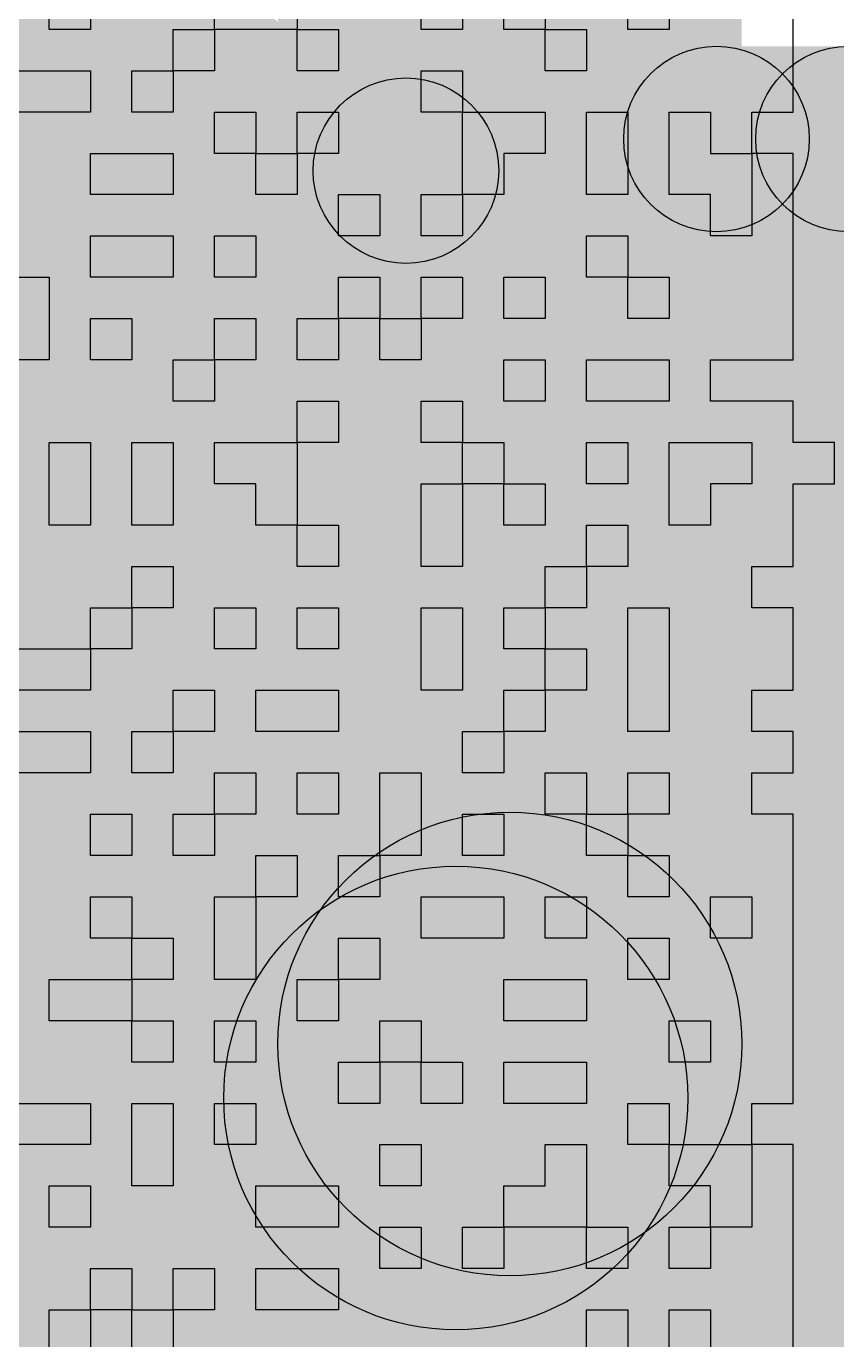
# Model space of a CAD drawing. Header units: millimetres. Extents: x 3.07 to 5.81, y 1.29 to 3.84.
# Drawn here: x 5.0222 to 5.0571, y 2.8102 to 2.8669 of the extents above; entities that cross this region are included whole.
import ezdxf

# ---------------------------------------------------------------- set-up
doc = ezdxf.new("R2010")
doc.units = ezdxf.units.MM
doc.header["$MEASUREMENT"] = 0
for name, color, linetype in [('BottomLayer', 5, 'Continuous'), ('BottomOverlay', 54, 'Continuous'), ('TopLayer', 1, 'Continuous'), ('TopPaste', 8, 'Continuous'), ('TopSolder', 216, 'Continuous')]:
    doc.layers.add(name, color=color, linetype=linetype)

# ---------------------------------------------------------------- blocks, each defined once
blk = doc.blocks.new('ESP32_WROOM_32__16MB__16')
at = {"layer": 'TopLayer'}
blk.add_hatch(color=1, dxfattribs=at).paths.add_polyline_path([(-0.187402, -0.384055), (-0.187402, -0.305315), (-0.151969, -0.305315), (-0.151969, -0.384055)])
at = {"layer": 'TopPaste'}
blk.add_hatch(color=8, dxfattribs=at).paths.add_polyline_path([(-0.187402, -0.384055), (-0.187402, -0.305315), (-0.151969, -0.305315), (-0.151969, -0.384055)])
at = {"layer": 'TopSolder'}
blk.add_hatch(color=216, dxfattribs=at).paths.add_polyline_path([(-0.191402, -0.388055), (-0.191402, -0.301315), (-0.147969, -0.301315), (-0.147969, -0.388055)])

msp = doc.modelspace()

# ---------------------------------------------------------------- hatches: boundary and pattern name
at = {"layer": 'BottomLayer'}
for points in [[(4.727172, 3.158484), (4.732828, 3.164141), (5.214585, 2.682385), (5.208928, 2.676728)], [(4.727172, 3.1302), (4.732828, 3.135857), (5.174669, 2.694016), (5.169012, 2.688359)], [(4.727172, 3.101915), (4.732828, 3.107572), (5.146591, 2.69381), (5.140934, 2.688153)], [(5.051907, 2.858), (5.051907, 2.866), (5.332, 2.866), (5.332, 2.858)], [(4.732828, 2.520998), (4.727172, 2.526655), (5.065345, 2.864828), (5.071002, 2.859172)], [(4.732828, 2.492714), (4.727172, 2.498371), (5.093629, 2.864828), (5.099286, 2.859172)], [(5.054768, 2.859172), (5.060425, 2.864828), (5.22993, 2.695323), (5.224273, 2.689666)], [(4.732828, 2.549282), (4.727172, 2.554939), (5.035694, 2.863461), (5.041351, 2.857804)]]:
    msp.add_hatch(color=5, dxfattribs=at).paths.add_polyline_path(points)
h = msp.add_hatch(color=5, dxfattribs=at)
edge = h.paths.add_edge_path()
edge.add_arc((5.051907, 2.862), 0.004, 0, 360)
h = msp.add_hatch(color=5, dxfattribs=at)
edge = h.paths.add_edge_path()
edge.add_arc((5.051907, 2.862), 0.004, 0, 360)
h = msp.add_hatch(color=5, dxfattribs=at)
edge = h.paths.add_edge_path()
edge.add_arc((5.057597, 2.862), 0.004, 0, 360)
h = msp.add_hatch(color=5, dxfattribs=at)
edge = h.paths.add_edge_path()
edge.add_arc((5.038522, 2.860633), 0.004, 0, 360)
at = {"layer": 'TopLayer'}
msp.add_hatch(color=1, dxfattribs=at).paths.add_polyline_path([(5.053, 2.822961), (5.033, 2.822961), (5.033, 2.883), (5.053, 2.883)])
h = msp.add_hatch(color=1, dxfattribs=at)
edge = h.paths.add_edge_path()
edge.add_arc((5.043, 2.822961), 0.01, 0, 360)
h = msp.add_hatch(color=1, dxfattribs=at)
edge = h.paths.add_edge_path()
edge.add_arc((5.043, 2.822961), 0.01, 0, 360)
h = msp.add_hatch(color=1, dxfattribs=at)
edge = h.paths.add_edge_path()
edge.add_arc((5.040669, 2.82063), 0.01, 0, 360)

# ---------------------------------------------------------------- linework, layer by layer
at = {"layer": 'BottomLayer', "const_width": 0.008}
msp.add_lwpolyline([(5.051907, 2.862, -1.5104), (5.051907, 2.904)], format="xyb", dxfattribs=at)
at = {"layer": 'BottomLayer'}
for centre in [(5.051907, 2.862), (5.051907, 2.862), (5.057597, 2.862), (5.038522, 2.860633)]:
    msp.add_circle(centre, 0.004, dxfattribs=at)
at = {"layer": 'BottomOverlay'}
for p, q in [((5.023142, 2.866726), (5.023142, 2.868508)), ((5.024924, 2.868508), (5.024924, 2.866726)), ((5.030269, 2.866726), (5.030269, 2.868508)), ((5.033833, 2.868508), (5.033833, 2.866726)), ((5.039178, 2.866726), (5.039178, 2.868508)), ((5.04096, 2.868508), (5.04096, 2.866726)), ((5.042741, 2.866726), (5.042741, 2.868508)), ((5.044523, 2.868508), (5.044523, 2.866726)), ((5.048087, 2.866726), (5.048087, 2.868508)), ((5.049868, 2.868508), (5.049868, 2.866726)), ((5.055213, 2.866726), (5.055213, 2.868508)), ((5.024924, 2.866726), (5.023142, 2.866726)), ((5.028487, 2.864944), (5.028487, 2.866726)), ((5.028487, 2.866726), (5.030269, 2.866726)), ((5.033833, 2.866726), (5.030269, 2.866726)), ((5.030269, 2.866726), (5.030269, 2.864944)), ((5.033833, 2.864944), (5.033833, 2.866726)), ((5.033833, 2.866726), (5.035614, 2.866726)), ((5.035614, 2.866726), (5.035614, 2.864944)), ((5.04096, 2.866726), (5.039178, 2.866726)), ((5.044523, 2.866726), (5.042741, 2.866726)), ((5.044523, 2.864944), (5.044523, 2.866726)), ((5.044523, 2.866726), (5.046305, 2.866726)), ((5.046305, 2.866726), (5.046305, 2.864944)), ((5.049868, 2.866726), (5.048087, 2.866726)), ((5.055213, 2.864944), (5.055213, 2.866726)), ((5.021361, 2.864944), (5.024924, 2.864944)), ((5.024924, 2.864944), (5.024924, 2.863163)), ((5.026706, 2.863163), (5.026706, 2.864944)), ((5.026706, 2.864944), (5.028487, 2.864944)), ((5.030269, 2.864944), (5.028487, 2.864944)), ((5.028487, 2.864944), (5.028487, 2.863163)), ((5.035614, 2.864944), (5.033833, 2.864944)), ((5.039178, 2.863163), (5.039178, 2.864944)), ((5.039178, 2.864944), (5.04096, 2.864944)), ((5.04096, 2.864944), (5.04096, 2.863163)), ((5.046305, 2.864944), (5.044523, 2.864944)), ((5.055213, 2.863163), (5.055213, 2.864944)), ((5.024924, 2.863163), (5.021361, 2.863163)), ((5.028487, 2.863163), (5.026706, 2.863163)), ((5.030269, 2.861381), (5.030269, 2.863163)), ((5.030269, 2.863163), (5.032051, 2.863163)), ((5.032051, 2.863163), (5.032051, 2.861381)), ((5.033833, 2.861381), (5.033833, 2.863163)), ((5.033833, 2.863163), (5.035614, 2.863163)), ((5.035614, 2.863163), (5.035614, 2.861381)), ((5.04096, 2.863163), (5.039178, 2.863163)), ((5.04096, 2.861381), (5.04096, 2.863163)), ((5.04096, 2.863163), (5.044523, 2.863163)), ((5.044523, 2.863163), (5.044523, 2.861381)), ((5.046305, 2.861381), (5.046305, 2.863163)), ((5.046305, 2.863163), (5.048087, 2.863163)), ((5.048087, 2.863163), (5.048087, 2.861381)), ((5.049868, 2.861381), (5.049868, 2.863163)), ((5.049868, 2.863163), (5.05165, 2.863163)), ((5.05165, 2.863163), (5.05165, 2.861381)), ((5.053432, 2.861381), (5.053432, 2.863163)), ((5.053432, 2.863163), (5.055213, 2.863163)), ((5.024924, 2.859599), (5.024924, 2.861381)), ((5.024924, 2.861381), (5.028487, 2.861381)), ((5.028487, 2.861381), (5.028487, 2.859599)), ((5.032051, 2.861381), (5.030269, 2.861381)), ((5.032051, 2.859599), (5.032051, 2.861381)), ((5.032051, 2.861381), (5.033833, 2.861381)), ((5.035614, 2.861381), (5.033833, 2.861381)), ((5.033833, 2.861381), (5.033833, 2.859599)), ((5.04096, 2.859599), (5.04096, 2.861381)), ((5.044523, 2.861381), (5.042741, 2.861381)), ((5.042741, 2.861381), (5.042741, 2.859599)), ((5.046305, 2.859599), (5.046305, 2.861381)), ((5.048087, 2.861381), (5.048087, 2.859599)), ((5.049868, 2.859599), (5.049868, 2.861381)), ((5.05165, 2.861381), (5.053432, 2.861381)), ((5.055213, 2.861381), (5.053432, 2.861381)), ((5.053432, 2.861381), (5.053432, 2.859599)), ((5.055213, 2.859599), (5.055213, 2.861381)), ((5.028487, 2.859599), (5.024924, 2.859599)), ((5.033833, 2.859599), (5.032051, 2.859599)), ((5.035614, 2.857817), (5.035614, 2.859599)), ((5.035614, 2.859599), (5.037396, 2.859599)), ((5.037396, 2.859599), (5.037396, 2.857817)), ((5.039178, 2.857817), (5.039178, 2.859599)), ((5.039178, 2.859599), (5.04096, 2.859599)), ((5.042741, 2.859599), (5.04096, 2.859599)), ((5.04096, 2.859599), (5.04096, 2.857817)), ((5.048087, 2.859599), (5.046305, 2.859599)), ((5.05165, 2.859599), (5.049868, 2.859599)), ((5.05165, 2.857817), (5.05165, 2.859599)), ((5.053432, 2.859599), (5.053432, 2.857817)), ((5.055213, 2.857817), (5.055213, 2.859599)), ((5.024924, 2.856036), (5.024924, 2.857817)), ((5.024924, 2.857817), (5.028487, 2.857817)), ((5.028487, 2.857817), (5.028487, 2.856036)), ((5.030269, 2.856036), (5.030269, 2.857817)), ((5.030269, 2.857817), (5.032051, 2.857817)), ((5.032051, 2.857817), (5.032051, 2.856036)), ((5.037396, 2.857817), (5.035614, 2.857817)), ((5.04096, 2.857817), (5.039178, 2.857817)), ((5.046305, 2.856036), (5.046305, 2.857817)), ((5.046305, 2.857817), (5.048087, 2.857817)), ((5.048087, 2.857817), (5.048087, 2.856036)), ((5.053432, 2.857817), (5.05165, 2.857817)), ((5.055213, 2.856036), (5.055213, 2.857817)), ((5.021361, 2.856036), (5.023142, 2.856036)), ((5.023142, 2.856036), (5.023142, 2.854254)), ((5.028487, 2.856036), (5.024924, 2.856036)), ((5.032051, 2.856036), (5.030269, 2.856036)), ((5.035614, 2.854254), (5.035614, 2.856036)), ((5.035614, 2.856036), (5.037396, 2.856036)), ((5.037396, 2.856036), (5.037396, 2.854254)), ((5.039178, 2.854254), (5.039178, 2.856036)), ((5.039178, 2.856036), (5.04096, 2.856036)), ((5.04096, 2.856036), (5.04096, 2.854254)), ((5.042741, 2.854254), (5.042741, 2.856036)), ((5.042741, 2.856036), (5.044523, 2.856036)), ((5.044523, 2.856036), (5.044523, 2.854254)), ((5.048087, 2.856036), (5.046305, 2.856036)), ((5.048087, 2.854254), (5.048087, 2.856036)), ((5.048087, 2.856036), (5.049868, 2.856036)), ((5.049868, 2.856036), (5.049868, 2.854254)), ((5.055213, 2.854254), (5.055213, 2.856036)), ((5.023142, 2.854254), (5.023142, 2.852472)), ((5.024924, 2.852472), (5.024924, 2.854254)), ((5.024924, 2.854254), (5.026706, 2.854254)), ((5.026706, 2.854254), (5.026706, 2.852472)), ((5.030269, 2.852472), (5.030269, 2.854254)), ((5.030269, 2.854254), (5.032051, 2.854254)), ((5.032051, 2.854254), (5.032051, 2.852472)), ((5.033833, 2.852472), (5.033833, 2.854254)), ((5.033833, 2.854254), (5.035614, 2.854254)), ((5.037396, 2.854254), (5.035614, 2.854254)), ((5.035614, 2.854254), (5.035614, 2.852472)), ((5.037396, 2.852472), (5.037396, 2.854254)), ((5.037396, 2.854254), (5.039178, 2.854254)), ((5.04096, 2.854254), (5.039178, 2.854254)), ((5.039178, 2.854254), (5.039178, 2.852472)), ((5.044523, 2.854254), (5.042741, 2.854254)), ((5.049868, 2.854254), (5.048087, 2.854254)), ((5.055213, 2.852472), (5.055213, 2.854254)), ((5.023142, 2.852472), (5.021361, 2.852472)), ((5.026706, 2.852472), (5.024924, 2.852472)), ((5.028487, 2.85069), (5.028487, 2.852472)), ((5.028487, 2.852472), (5.030269, 2.852472)), ((5.032051, 2.852472), (5.030269, 2.852472)), ((5.030269, 2.852472), (5.030269, 2.85069)), ((5.035614, 2.852472), (5.033833, 2.852472)), ((5.039178, 2.852472), (5.037396, 2.852472)), ((5.042741, 2.85069), (5.042741, 2.852472)), ((5.042741, 2.852472), (5.044523, 2.852472)), ((5.044523, 2.852472), (5.044523, 2.85069)), ((5.046305, 2.85069), (5.046305, 2.852472)), ((5.046305, 2.852472), (5.049868, 2.852472)), ((5.049868, 2.852472), (5.049868, 2.85069)), ((5.05165, 2.85069), (5.05165, 2.852472)), ((5.05165, 2.852472), (5.055213, 2.852472)), ((5.030269, 2.85069), (5.028487, 2.85069)), ((5.033833, 2.848909), (5.033833, 2.85069)), ((5.033833, 2.85069), (5.035614, 2.85069)), ((5.035614, 2.85069), (5.035614, 2.848909)), ((5.039178, 2.848909), (5.039178, 2.85069)), ((5.039178, 2.85069), (5.04096, 2.85069)), ((5.04096, 2.85069), (5.04096, 2.848909)), ((5.044523, 2.85069), (5.042741, 2.85069)), ((5.049868, 2.85069), (5.046305, 2.85069)), ((5.055213, 2.85069), (5.05165, 2.85069)), ((5.055213, 2.848909), (5.055213, 2.85069)), ((5.023142, 2.847127), (5.023142, 2.848909)), ((5.023142, 2.848909), (5.024924, 2.848909)), ((5.024924, 2.848909), (5.024924, 2.847127)), ((5.026706, 2.847127), (5.026706, 2.848909)), ((5.026706, 2.848909), (5.028487, 2.848909)), ((5.028487, 2.848909), (5.028487, 2.847127)), ((5.030269, 2.847127), (5.030269, 2.848909)), ((5.030269, 2.848909), (5.033833, 2.848909)), ((5.035614, 2.848909), (5.033833, 2.848909)), ((5.033833, 2.848909), (5.033833, 2.847127)), ((5.04096, 2.848909), (5.039178, 2.848909)), ((5.04096, 2.847127), (5.04096, 2.848909)), ((5.04096, 2.848909), (5.042741, 2.848909)), ((5.042741, 2.848909), (5.042741, 2.847127)), ((5.046305, 2.847127), (5.046305, 2.848909)), ((5.046305, 2.848909), (5.048087, 2.848909)), ((5.048087, 2.848909), (5.048087, 2.847127)), ((5.049868, 2.847127), (5.049868, 2.848909)), ((5.049868, 2.848909), (5.053432, 2.848909)), ((5.053432, 2.848909), (5.053432, 2.847127)), ((5.056995, 2.848909), (5.055213, 2.848909)), ((5.056995, 2.847127), (5.056995, 2.848909)), ((5.023142, 2.845345), (5.023142, 2.847127)), ((5.024924, 2.847127), (5.024924, 2.845345)), ((5.026706, 2.845345), (5.026706, 2.847127)), ((5.028487, 2.847127), (5.028487, 2.845345)), ((5.032051, 2.847127), (5.030269, 2.847127)), ((5.032051, 2.845345), (5.032051, 2.847127)), ((5.033833, 2.847127), (5.033833, 2.845345)), ((5.039178, 2.845345), (5.039178, 2.847127)), ((5.039178, 2.847127), (5.04096, 2.847127)), ((5.042741, 2.847127), (5.04096, 2.847127)), ((5.04096, 2.847127), (5.04096, 2.845345)), ((5.042741, 2.845345), (5.042741, 2.847127)), ((5.042741, 2.847127), (5.044523, 2.847127)), ((5.044523, 2.847127), (5.044523, 2.845345)), ((5.048087, 2.847127), (5.046305, 2.847127)), ((5.049868, 2.845345), (5.049868, 2.847127)), ((5.053432, 2.847127), (5.05165, 2.847127)), ((5.05165, 2.847127), (5.05165, 2.845345)), ((5.055213, 2.845345), (5.055213, 2.847127)), ((5.055213, 2.847127), (5.056995, 2.847127)), ((5.024924, 2.845345), (5.023142, 2.845345)), ((5.028487, 2.845345), (5.026706, 2.845345)), ((5.033833, 2.845345), (5.032051, 2.845345)), ((5.033833, 2.843564), (5.033833, 2.845345)), ((5.033833, 2.845345), (5.035614, 2.845345)), ((5.035614, 2.845345), (5.035614, 2.843564)), ((5.039178, 2.843564), (5.039178, 2.845345)), ((5.04096, 2.845345), (5.04096, 2.843564)), ((5.044523, 2.845345), (5.042741, 2.845345)), ((5.046305, 2.843564), (5.046305, 2.845345)), ((5.046305, 2.845345), (5.048087, 2.845345)), ((5.048087, 2.845345), (5.048087, 2.843564)), ((5.05165, 2.845345), (5.049868, 2.845345)), ((5.055213, 2.843564), (5.055213, 2.845345)), ((5.026706, 2.841782), (5.026706, 2.843564)), ((5.026706, 2.843564), (5.028487, 2.843564)), ((5.028487, 2.843564), (5.028487, 2.841782)), ((5.035614, 2.843564), (5.033833, 2.843564)), ((5.04096, 2.843564), (5.039178, 2.843564)), ((5.044523, 2.841782), (5.044523, 2.843564)), ((5.044523, 2.843564), (5.046305, 2.843564)), ((5.048087, 2.843564), (5.046305, 2.843564)), ((5.046305, 2.843564), (5.046305, 2.841782)), ((5.053432, 2.841782), (5.053432, 2.843564)), ((5.053432, 2.843564), (5.055213, 2.843564)), ((5.024924, 2.84), (5.024924, 2.841782)), ((5.024924, 2.841782), (5.026706, 2.841782)), ((5.028487, 2.841782), (5.026706, 2.841782)), ((5.026706, 2.841782), (5.026706, 2.84)), ((5.030269, 2.84), (5.030269, 2.841782)), ((5.030269, 2.841782), (5.032051, 2.841782)), ((5.032051, 2.841782), (5.032051, 2.84)), ((5.033833, 2.84), (5.033833, 2.841782)), ((5.033833, 2.841782), (5.035614, 2.841782)), ((5.035614, 2.841782), (5.035614, 2.84)), ((5.039178, 2.84), (5.039178, 2.841782)), ((5.039178, 2.841782), (5.04096, 2.841782)), ((5.04096, 2.841782), (5.04096, 2.84)), ((5.042741, 2.84), (5.042741, 2.841782)), ((5.042741, 2.841782), (5.044523, 2.841782)), ((5.046305, 2.841782), (5.044523, 2.841782)), ((5.044523, 2.841782), (5.044523, 2.84)), ((5.048087, 2.84), (5.048087, 2.841782)), ((5.048087, 2.841782), (5.049868, 2.841782)), ((5.049868, 2.841782), (5.049868, 2.84)), ((5.055213, 2.841782), (5.053432, 2.841782)), ((5.055213, 2.84), (5.055213, 2.841782)), ((5.021361, 2.84), (5.024924, 2.84)), ((5.026706, 2.84), (5.024924, 2.84)), ((5.024924, 2.84), (5.024924, 2.838218)), ((5.032051, 2.84), (5.030269, 2.84)), ((5.035614, 2.84), (5.033833, 2.84)), ((5.039178, 2.838218), (5.039178, 2.84)), ((5.04096, 2.84), (5.04096, 2.838218)), ((5.044523, 2.84), (5.042741, 2.84)), ((5.044523, 2.838218), (5.044523, 2.84)), ((5.044523, 2.84), (5.046305, 2.84)), ((5.046305, 2.84), (5.046305, 2.838218)), ((5.048087, 2.838218), (5.048087, 2.84)), ((5.049868, 2.84), (5.049868, 2.838218)), ((5.055213, 2.838218), (5.055213, 2.84)), ((5.024924, 2.838218), (5.021361, 2.838218)), ((5.028487, 2.836437), (5.028487, 2.838218)), ((5.028487, 2.838218), (5.030269, 2.838218)), ((5.030269, 2.838218), (5.030269, 2.836437)), ((5.032051, 2.836437), (5.032051, 2.838218)), ((5.032051, 2.838218), (5.035614, 2.838218)), ((5.035614, 2.838218), (5.035614, 2.836437)), ((5.04096, 2.838218), (5.039178, 2.838218)), ((5.042741, 2.836437), (5.042741, 2.838218)), ((5.042741, 2.838218), (5.044523, 2.838218)), ((5.046305, 2.838218), (5.044523, 2.838218)), ((5.044523, 2.838218), (5.044523, 2.836437)), ((5.048087, 2.836437), (5.048087, 2.838218)), ((5.049868, 2.838218), (5.049868, 2.836437)), ((5.053432, 2.836437), (5.053432, 2.838218)), ((5.053432, 2.838218), (5.055213, 2.838218)), ((5.021361, 2.836437), (5.024924, 2.836437)), ((5.024924, 2.836437), (5.024924, 2.834655)), ((5.026706, 2.834655), (5.026706, 2.836437)), ((5.026706, 2.836437), (5.028487, 2.836437)), ((5.030269, 2.836437), (5.028487, 2.836437)), ((5.028487, 2.836437), (5.028487, 2.834655)), ((5.035614, 2.836437), (5.032051, 2.836437)), ((5.04096, 2.834655), (5.04096, 2.836437)), ((5.04096, 2.836437), (5.042741, 2.836437)), ((5.044523, 2.836437), (5.042741, 2.836437)), ((5.042741, 2.836437), (5.042741, 2.834655)), ((5.049868, 2.836437), (5.048087, 2.836437)), ((5.055213, 2.836437), (5.053432, 2.836437)), ((5.055213, 2.834655), (5.055213, 2.836437)), ((5.024924, 2.834655), (5.021361, 2.834655)), ((5.028487, 2.834655), (5.026706, 2.834655)), ((5.030269, 2.832873), (5.030269, 2.834655)), ((5.030269, 2.834655), (5.032051, 2.834655)), ((5.032051, 2.834655), (5.032051, 2.832873)), ((5.033833, 2.832873), (5.033833, 2.834655)), ((5.033833, 2.834655), (5.035614, 2.834655)), ((5.035614, 2.834655), (5.035614, 2.832873)), ((5.037396, 2.832873), (5.037396, 2.834655)), ((5.037396, 2.834655), (5.039178, 2.834655)), ((5.039178, 2.834655), (5.039178, 2.832873)), ((5.042741, 2.834655), (5.04096, 2.834655)), ((5.044523, 2.832873), (5.044523, 2.834655)), ((5.044523, 2.834655), (5.046305, 2.834655)), ((5.046305, 2.834655), (5.046305, 2.832873)), ((5.048087, 2.832873), (5.048087, 2.834655)), ((5.048087, 2.834655), (5.049868, 2.834655)), ((5.049868, 2.834655), (5.049868, 2.832873)), ((5.053432, 2.832873), (5.053432, 2.834655)), ((5.053432, 2.834655), (5.055213, 2.834655)), ((5.024924, 2.831091), (5.024924, 2.832873)), ((5.024924, 2.832873), (5.026706, 2.832873)), ((5.026706, 2.832873), (5.026706, 2.831091)), ((5.028487, 2.831091), (5.028487, 2.832873)), ((5.028487, 2.832873), (5.030269, 2.832873)), ((5.032051, 2.832873), (5.030269, 2.832873)), ((5.030269, 2.832873), (5.030269, 2.831091)), ((5.035614, 2.832873), (5.033833, 2.832873)), ((5.037396, 2.831091), (5.037396, 2.832873)), ((5.039178, 2.832873), (5.039178, 2.831091)), ((5.04096, 2.831091), (5.04096, 2.832873)), ((5.04096, 2.832873), (5.042741, 2.832873)), ((5.042741, 2.832873), (5.042741, 2.831091)), ((5.046305, 2.832873), (5.044523, 2.832873)), ((5.046305, 2.831091), (5.046305, 2.832873)), ((5.046305, 2.832873), (5.048087, 2.832873)), ((5.049868, 2.832873), (5.048087, 2.832873)), ((5.048087, 2.832873), (5.048087, 2.831091)), ((5.055213, 2.832873), (5.053432, 2.832873)), ((5.055213, 2.831091), (5.055213, 2.832873)), ((5.026706, 2.831091), (5.024924, 2.831091)), ((5.030269, 2.831091), (5.028487, 2.831091)), ((5.032051, 2.82931), (5.032051, 2.831091)), ((5.032051, 2.831091), (5.033833, 2.831091)), ((5.033833, 2.831091), (5.033833, 2.82931)), ((5.035614, 2.82931), (5.035614, 2.831091)), ((5.035614, 2.831091), (5.037396, 2.831091)), ((5.039178, 2.831091), (5.037396, 2.831091)), ((5.037396, 2.831091), (5.037396, 2.82931)), ((5.042741, 2.831091), (5.04096, 2.831091)), ((5.048087, 2.831091), (5.046305, 2.831091)), ((5.048087, 2.82931), (5.048087, 2.831091)), ((5.048087, 2.831091), (5.049868, 2.831091)), ((5.049868, 2.831091), (5.049868, 2.82931)), ((5.055213, 2.82931), (5.055213, 2.831091)), ((5.024924, 2.827528), (5.024924, 2.82931)), ((5.024924, 2.82931), (5.026706, 2.82931)), ((5.026706, 2.82931), (5.026706, 2.827528)), ((5.030269, 2.827528), (5.030269, 2.82931)), ((5.030269, 2.82931), (5.032051, 2.82931)), ((5.033833, 2.82931), (5.032051, 2.82931)), ((5.032051, 2.82931), (5.032051, 2.827528)), ((5.037396, 2.82931), (5.035614, 2.82931)), ((5.039178, 2.827528), (5.039178, 2.82931)), ((5.039178, 2.82931), (5.042741, 2.82931)), ((5.042741, 2.82931), (5.042741, 2.827528)), ((5.044523, 2.827528), (5.044523, 2.82931)), ((5.044523, 2.82931), (5.046305, 2.82931)), ((5.046305, 2.82931), (5.046305, 2.827528)), ((5.049868, 2.82931), (5.048087, 2.82931)), ((5.05165, 2.827528), (5.05165, 2.82931)), ((5.05165, 2.82931), (5.053432, 2.82931)), ((5.053432, 2.82931), (5.053432, 2.827528)), ((5.055213, 2.827528), (5.055213, 2.82931)), ((5.026706, 2.827528), (5.024924, 2.827528)), ((5.026706, 2.825746), (5.026706, 2.827528)), ((5.026706, 2.827528), (5.028487, 2.827528)), ((5.028487, 2.827528), (5.028487, 2.825746)), ((5.030269, 2.825746), (5.030269, 2.827528)), ((5.032051, 2.827528), (5.032051, 2.825746)), ((5.035614, 2.825746), (5.035614, 2.827528)), ((5.035614, 2.827528), (5.037396, 2.827528)), ((5.037396, 2.827528), (5.037396, 2.825746)), ((5.042741, 2.827528), (5.039178, 2.827528)), ((5.046305, 2.827528), (5.044523, 2.827528)), ((5.048087, 2.825746), (5.048087, 2.827528)), ((5.048087, 2.827528), (5.049868, 2.827528)), ((5.049868, 2.827528), (5.049868, 2.825746)), ((5.053432, 2.827528), (5.05165, 2.827528)), ((5.055213, 2.825746), (5.055213, 2.827528)), ((5.023142, 2.823965), (5.023142, 2.825746)), ((5.023142, 2.825746), (5.026706, 2.825746)), ((5.028487, 2.825746), (5.026706, 2.825746)), ((5.026706, 2.825746), (5.026706, 2.823965)), ((5.032051, 2.825746), (5.030269, 2.825746)), ((5.033833, 2.823965), (5.033833, 2.825746)), ((5.033833, 2.825746), (5.035614, 2.825746)), ((5.037396, 2.825746), (5.035614, 2.825746)), ((5.035614, 2.825746), (5.035614, 2.823965)), ((5.042741, 2.823965), (5.042741, 2.825746)), ((5.042741, 2.825746), (5.046305, 2.825746)), ((5.046305, 2.825746), (5.046305, 2.823965)), ((5.049868, 2.825746), (5.048087, 2.825746)), ((5.055213, 2.823965), (5.055213, 2.825746)), ((5.026706, 2.823965), (5.023142, 2.823965)), ((5.026706, 2.822183), (5.026706, 2.823965)), ((5.026706, 2.823965), (5.028487, 2.823965)), ((5.028487, 2.823965), (5.028487, 2.822183)), ((5.030269, 2.822183), (5.030269, 2.823965)), ((5.030269, 2.823965), (5.032051, 2.823965)), ((5.032051, 2.823965), (5.032051, 2.822183)), ((5.035614, 2.823965), (5.033833, 2.823965)), ((5.037396, 2.822183), (5.037396, 2.823965)), ((5.037396, 2.823965), (5.039178, 2.823965)), ((5.039178, 2.823965), (5.039178, 2.822183)), ((5.046305, 2.823965), (5.042741, 2.823965)), ((5.049868, 2.822183), (5.049868, 2.823965)), ((5.049868, 2.823965), (5.05165, 2.823965)), ((5.05165, 2.823965), (5.05165, 2.822183)), ((5.055213, 2.822183), (5.055213, 2.823965)), ((5.028487, 2.822183), (5.026706, 2.822183)), ((5.032051, 2.822183), (5.030269, 2.822183)), ((5.035614, 2.820401), (5.035614, 2.822183)), ((5.035614, 2.822183), (5.037396, 2.822183)), ((5.039178, 2.822183), (5.037396, 2.822183)), ((5.037396, 2.822183), (5.037396, 2.820401)), ((5.039178, 2.820401), (5.039178, 2.822183)), ((5.039178, 2.822183), (5.04096, 2.822183)), ((5.04096, 2.822183), (5.04096, 2.820401)), ((5.042741, 2.820401), (5.042741, 2.822183)), ((5.042741, 2.822183), (5.046305, 2.822183)), ((5.046305, 2.822183), (5.046305, 2.820401)), ((5.05165, 2.822183), (5.049868, 2.822183)), ((5.055213, 2.820401), (5.055213, 2.822183)), ((5.021361, 2.820401), (5.024924, 2.820401)), ((5.024924, 2.820401), (5.024924, 2.818619)), ((5.026706, 2.818619), (5.026706, 2.820401)), ((5.026706, 2.820401), (5.028487, 2.820401)), ((5.028487, 2.820401), (5.028487, 2.818619)), ((5.030269, 2.818619), (5.030269, 2.820401)), ((5.030269, 2.820401), (5.032051, 2.820401)), ((5.032051, 2.820401), (5.032051, 2.818619)), ((5.037396, 2.820401), (5.035614, 2.820401)), ((5.04096, 2.820401), (5.039178, 2.820401)), ((5.046305, 2.820401), (5.042741, 2.820401)), ((5.048087, 2.818619), (5.048087, 2.820401)), ((5.048087, 2.820401), (5.049868, 2.820401)), ((5.049868, 2.820401), (5.049868, 2.818619)), ((5.053432, 2.818619), (5.053432, 2.820401)), ((5.053432, 2.820401), (5.055213, 2.820401)), ((5.024924, 2.818619), (5.021361, 2.818619)), ((5.026706, 2.816838), (5.026706, 2.818619)), ((5.028487, 2.818619), (5.028487, 2.816838)), ((5.032051, 2.818619), (5.030269, 2.818619)), ((5.037396, 2.816838), (5.037396, 2.818619)), ((5.037396, 2.818619), (5.039178, 2.818619)), ((5.039178, 2.818619), (5.039178, 2.816838)), ((5.044523, 2.816838), (5.044523, 2.818619)), ((5.044523, 2.818619), (5.046305, 2.818619)), ((5.046305, 2.818619), (5.046305, 2.816838)), ((5.049868, 2.818619), (5.048087, 2.818619)), ((5.049868, 2.816838), (5.049868, 2.818619)), ((5.049868, 2.818619), (5.053432, 2.818619)), ((5.055213, 2.818619), (5.053432, 2.818619)), ((5.053432, 2.818619), (5.053432, 2.816838)), ((5.055213, 2.816838), (5.055213, 2.818619)), ((5.023142, 2.815056), (5.023142, 2.816838)), ((5.023142, 2.816838), (5.024924, 2.816838)), ((5.024924, 2.816838), (5.024924, 2.815056)), ((5.028487, 2.816838), (5.026706, 2.816838)), ((5.032051, 2.815056), (5.032051, 2.816838)), ((5.032051, 2.816838), (5.035614, 2.816838)), ((5.035614, 2.816838), (5.035614, 2.815056)), ((5.039178, 2.816838), (5.037396, 2.816838)), ((5.042741, 2.815056), (5.042741, 2.816838)), ((5.042741, 2.816838), (5.044523, 2.816838)), ((5.046305, 2.816838), (5.046305, 2.815056)), ((5.05165, 2.816838), (5.049868, 2.816838)), ((5.05165, 2.815056), (5.05165, 2.816838)), ((5.053432, 2.816838), (5.053432, 2.815056)), ((5.055213, 2.815056), (5.055213, 2.816838)), ((5.024924, 2.815056), (5.023142, 2.815056)), ((5.035614, 2.815056), (5.032051, 2.815056)), ((5.037396, 2.813274), (5.037396, 2.815056)), ((5.037396, 2.815056), (5.039178, 2.815056)), ((5.039178, 2.815056), (5.039178, 2.813274)), ((5.04096, 2.813274), (5.04096, 2.815056)), ((5.04096, 2.815056), (5.042741, 2.815056)), ((5.046305, 2.815056), (5.042741, 2.815056)), ((5.042741, 2.815056), (5.042741, 2.813274)), ((5.046305, 2.813274), (5.046305, 2.815056)), ((5.046305, 2.815056), (5.048087, 2.815056)), ((5.048087, 2.815056), (5.048087, 2.813274)), ((5.049868, 2.813274), (5.049868, 2.815056)), ((5.049868, 2.815056), (5.05165, 2.815056)), ((5.053432, 2.815056), (5.05165, 2.815056)), ((5.05165, 2.815056), (5.05165, 2.813274)), ((5.055213, 2.813274), (5.055213, 2.815056)), ((5.024924, 2.811492), (5.024924, 2.813274)), ((5.024924, 2.813274), (5.026706, 2.813274)), ((5.026706, 2.813274), (5.026706, 2.811492)), ((5.028487, 2.811492), (5.028487, 2.813274)), ((5.028487, 2.813274), (5.030269, 2.813274)), ((5.030269, 2.813274), (5.030269, 2.811492)), ((5.032051, 2.811492), (5.032051, 2.813274)), ((5.032051, 2.813274), (5.035614, 2.813274)), ((5.035614, 2.813274), (5.035614, 2.811492)), ((5.039178, 2.813274), (5.037396, 2.813274)), ((5.042741, 2.813274), (5.04096, 2.813274)), ((5.048087, 2.813274), (5.046305, 2.813274)), ((5.05165, 2.813274), (5.049868, 2.813274)), ((5.055213, 2.811492), (5.055213, 2.813274)), ((5.023142, 2.80971), (5.023142, 2.811492)), ((5.023142, 2.811492), (5.024924, 2.811492)), ((5.026706, 2.811492), (5.024924, 2.811492)), ((5.024924, 2.811492), (5.024924, 2.80971)), ((5.026706, 2.80971), (5.026706, 2.811492)), ((5.026706, 2.811492), (5.028487, 2.811492)), ((5.030269, 2.811492), (5.028487, 2.811492)), ((5.028487, 2.811492), (5.028487, 2.80971)), ((5.035614, 2.811492), (5.032051, 2.811492)), ((5.046305, 2.80971), (5.046305, 2.811492)), ((5.046305, 2.811492), (5.048087, 2.811492)), ((5.048087, 2.811492), (5.048087, 2.80971)), ((5.049868, 2.80971), (5.049868, 2.811492)), ((5.049868, 2.811492), (5.05165, 2.811492)), ((5.05165, 2.811492), (5.05165, 2.80971)), ((5.055213, 2.80971), (5.055213, 2.811492))]:
    msp.add_line(p, q, dxfattribs=at)
at = {"layer": 'TopLayer', "const_width": 0.02}
msp.add_lwpolyline([(5.043, 2.822961, -0.414214), (5.040669, 2.82063)], format="xyb", dxfattribs=at)
at = {"layer": 'TopLayer'}
for centre in [(5.043, 2.822961), (5.043, 2.822961), (5.040669, 2.82063)]:
    msp.add_circle(centre, 0.01, dxfattribs=at)

# ---------------------------------------------------------------- block references
msp.add_blockref('ESP32_WROOM_32__16MB__16', (5.210354, 3.165315))

doc.saveas('drawing.dxf')
